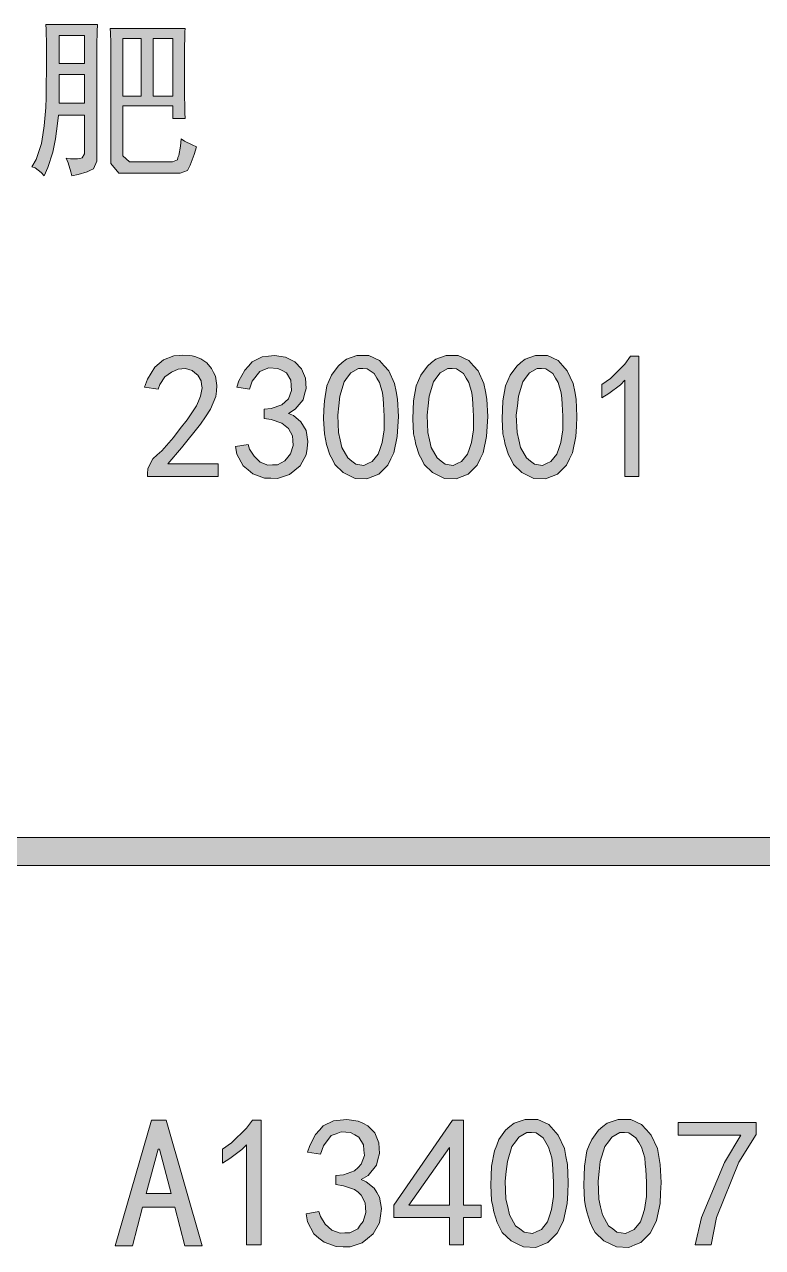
# Model space of a CAD drawing. Header units: millimetres. Extents: x -4415 to 173792, y -78716 to 47289.
# Drawn here: x 166171 to 168565, y 26733 to 30698 of the extents above; entities that cross this region are included whole.
import ezdxf

# ---------------------------------------------------------------- set-up
doc = ezdxf.new("R2010")
doc.units = ezdxf.units.MM

msp = doc.modelspace()

# ---------------------------------------------------------------- hatches: boundary and pattern name
h = msp.add_hatch(color=0)
h.paths.add_polyline_path([(166306.2, 30263.9), (166320.1, 30261.8), (166342.7, 30261.8), (166350.2, 30262.9), (166357.7, 30265), (166365.2, 30277.9), (166365.2, 30290.8), (166365.2, 30403.5), (166281.5, 30403.5), (166278.3, 30376.6), (166271.8, 30327.3), (166267.5, 30305.8), (166263.2, 30283.3), (166247.1, 30233.9), (166235.3, 30207), (166225.7, 30217.8), (166205.3, 30232.8), (166194.5, 30236), (166208.5, 30259.6), (166226.7, 30312.2), (166231, 30340.1), (166235.3, 30369.1), (166240.7, 30428.2), (166241.8, 30460.4), (166241.8, 30492.6), (166242.8, 30559.1), (166242.8, 30593.5), (166242.8, 30628.9), (166241.8, 30681.5), (166240.7, 30697.6), (166408.1, 30697.6), (166407.1, 30675.1), (166406, 30631.1), (166406, 30609.6), (166406, 30274.7), (166406, 30254.3), (166395.3, 30229.6), (166385.6, 30225.3), (166374.9, 30219.9), (166344.8, 30211.3), (166324.4, 30207), (166321.2, 30219.9), (166312.6, 30248.9)])
h.paths.add_polyline_path([(166365.2, 30442.1), (166365.2, 30535.5), (166283.6, 30535.5), (166283.6, 30442.1)])
h.paths.add_polyline_path([(166365.2, 30570.9), (166365.2, 30662.2), (166283.6, 30662.2), (166283.6, 30570.9)])
h = msp.add_hatch(color=0)
h.paths.add_polyline_path([(166692.6, 30684.7), (166691.6, 30674), (166690.5, 30605.3), (166690.5, 30546.3), (166690.5, 30487.2), (166691.6, 30411), (166692.6, 30392.7), (166651.8, 30392.7), (166651.8, 30433.5), (166489.7, 30433.5), (166489.7, 30290.8), (166489.7, 30271.4), (166511.2, 30252.1), (166532.7, 30252.1), (166639, 30252.1), (166650.8, 30252.1), (166666.9, 30258.6), (166669, 30266.1), (166672.2, 30272.5), (166677.6, 30302.6), (166679.7, 30327.3), (166690.5, 30319.8), (166715.2, 30307.9), (166729.1, 30301.5), (166721.6, 30275.7), (166708.7, 30241.4), (166704.4, 30232.8), (166700.1, 30224.2), (166676.5, 30215.6), (166657.2, 30215.6), (166502.6, 30215.6), (166476.9, 30215.6), (166451.1, 30246.8), (166451.1, 30276.8), (166451.1, 30619.3), (166451.1, 30638.6), (166450, 30670.8), (166448.9, 30684.7)])
h.paths.add_polyline_path([(166651.8, 30464.7), (166651.8, 30652.5), (166588.5, 30652.5), (166588.5, 30464.7)])
h.paths.add_polyline_path([(166549.9, 30464.7), (166549.9, 30652.5), (166489.7, 30652.5), (166489.7, 30464.7)])
h = msp.add_hatch(color=0)
h.dxf.hatch_style = 2
h.paths.add_polyline_path([(166570.2, 29240.9), (166571.3, 29258.1), (166587.4, 29289.2), (166601.4, 29302.1), (166616.4, 29316), (166654, 29359), (166676.5, 29388), (166699.1, 29415.9), (166729.1, 29461), (166735.6, 29477.1), (166742, 29493.2), (166747.4, 29520), (166745.2, 29530.7), (166744.2, 29542.5), (166733.4, 29560.8), (166723.8, 29568.3), (166715.2, 29575.8), (166693.7, 29582.3), (166681.9, 29581.2), (166670.1, 29580.1), (166647.5, 29570.5), (166636.8, 29562.9), (166626.1, 29555.4), (166610, 29530.7), (166604.6, 29515.7), (166560.6, 29522.1), (166570.2, 29547.9), (166593.9, 29586.6), (166607.8, 29598.4), (166621.8, 29610.2), (166655.1, 29623.1), (166674.4, 29624.1), (166685.1, 29625.2), (166705.5, 29624.1), (166715.2, 29623.1), (166723.8, 29620.9), (166743.1, 29613.4), (166752.7, 29606.9), (166762.4, 29600.5), (166777.4, 29582.3), (166783.9, 29569.4), (166790.3, 29557.6), (166794.6, 29527.5), (166793.5, 29509.3), (166791.4, 29492.1), (166774.2, 29450.2), (166758.1, 29425.5), (166742, 29401.9), (166680.8, 29325.7), (166635.7, 29273.1), (166798.9, 29273.1), (166798.9, 29232.3), (166570.2, 29232.3)])
h = msp.add_hatch(color=0)
h.dxf.hatch_style = 2
h.paths.add_polyline_path([(166855.8, 29330), (166896.6, 29336.4), (166900.9, 29321.4), (166915.9, 29297.8), (166925.6, 29288.1), (166935.2, 29278.5), (166961, 29268.8), (166976, 29269.9), (166992.1, 29269.9), (167015.7, 29282.8), (167025.4, 29294.6), (167034, 29306.4), (167042.6, 29333.2), (167041.5, 29349.3), (167040.4, 29364.3), (167027.6, 29388), (167016.8, 29396.5), (167006.1, 29405.1), (166971.7, 29416.9), (166948.1, 29420.2), (166948.1, 29450.2), (166971.7, 29452.4), (167006.1, 29464.2), (167016.8, 29474.9), (167027.6, 29484.6), (167037.2, 29511.4), (167036.1, 29527.5), (167035.1, 29544.7), (167021.1, 29568.3), (167007.2, 29575.8), (166993.2, 29582.3), (166964.2, 29584.4), (166949.2, 29579), (166934.2, 29572.6), (166909.5, 29541.5), (166900.9, 29515.7), (166860.1, 29522.1), (166866.5, 29542.5), (166885.9, 29576.9), (166897.7, 29589.8), (166909.5, 29603.7), (166941.7, 29619.8), (166962.1, 29622), (166982.5, 29624.1), (167017.9, 29618.8), (167032.9, 29611.2), (167048, 29603.7), (167069.4, 29581.2), (167075.9, 29566.2), (167082.3, 29551.1), (167084.5, 29517.8), (167079.1, 29499.6), (167074.8, 29481.3), (167049, 29450.2), (167027.6, 29436.3), (167043.7, 29429.8), (167067.3, 29409.4), (167075.9, 29395.5), (167084.5, 29381.5), (167089.8, 29346.1), (167087.7, 29323.5), (167084.5, 29302.1), (167065.1, 29266.7), (167048, 29252.7), (167030.8, 29238.7), (166992.1, 29225.9), (166970.7, 29226.9), (166949.2, 29226.9), (166911.6, 29240.9), (166896.6, 29253.8), (166880.5, 29266.7), (166860.1, 29305.3)])
h = msp.add_hatch(color=0)
h.paths.add_polyline_path([(167142.4, 29448.1), (167144.6, 29478.1), (167152.1, 29526.4), (167159.6, 29543.6), (167167.1, 29560.8), (167188.6, 29589.8), (167201.5, 29601.6), (167215.4, 29612.3), (167248.7, 29624.1), (167269.1, 29624.1), (167288.4, 29624.1), (167322.8, 29608), (167337.8, 29590.8), (167352.8, 29574.7), (167371.1, 29534), (167376.4, 29508.2), (167380.7, 29483.5), (167384, 29426.6), (167381.8, 29394.4), (167379.7, 29362.2), (167368.9, 29309.6), (167359.3, 29289.2), (167349.6, 29268.8), (167320.6, 29239.8), (167301.3, 29232.3), (167282, 29224.8), (167243.3, 29225.9), (167224, 29235.5), (167204.7, 29245.2), (167177.8, 29270.9), (167170.3, 29287), (167161.7, 29302.1), (167151, 29336.4), (167147.8, 29353.6), (167144.6, 29370.8), (167141.3, 29419.1)])
h.paths.add_polyline_path([(167190.7, 29462), (167187.5, 29430.9), (167189.7, 29375.1), (167195, 29351.5), (167200.4, 29326.8), (167219.7, 29292.4), (167232.6, 29281.7), (167245.5, 29272), (167272.3, 29267.7), (167285.2, 29274.2), (167299.2, 29280.6), (167318.5, 29305.3), (167324.9, 29323.5), (167331.4, 29342.9), (167337.8, 29383.7), (167337.8, 29405.1), (167337.8, 29427.7), (167335.6, 29467.4), (167334.6, 29485.6), (167332.4, 29503.9), (167322.8, 29537.2), (167314.2, 29551.1), (167305.6, 29566.2), (167283, 29581.2), (167269.1, 29582.3), (167254.1, 29582.3), (167229.4, 29568.3), (167218.6, 29554.3), (167207.9, 29539.3), (167193.9, 29493.2)])
h = msp.add_hatch(color=0)
h.paths.add_polyline_path([(167432.3, 29448.1), (167433.3, 29478.1), (167441.9, 29526.4), (167449.4, 29543.6), (167457, 29560.8), (167478.4, 29589.8), (167491.3, 29601.6), (167505.3, 29612.3), (167538.5, 29624.1), (167557.9, 29624.1), (167578.3, 29624.1), (167612.6, 29608), (167627.6, 29590.8), (167642.7, 29574.7), (167660.9, 29534), (167666.3, 29508.2), (167670.6, 29483.5), (167673.8, 29426.6), (167671.7, 29394.4), (167669.5, 29362.2), (167658.8, 29309.6), (167649.1, 29289.2), (167639.4, 29268.8), (167610.5, 29239.8), (167591.1, 29232.3), (167571.8, 29224.8), (167533.2, 29225.9), (167513.8, 29235.5), (167494.5, 29245.2), (167467.7, 29270.9), (167460.2, 29287), (167451.6, 29302.1), (167440.9, 29336.4), (167437.6, 29353.6), (167433.3, 29370.8), (167431.2, 29419.1)])
h.paths.add_polyline_path([(167480.6, 29462), (167477.4, 29430.9), (167479.5, 29375.1), (167484.9, 29351.5), (167490.2, 29326.8), (167509.6, 29292.4), (167522.4, 29281.7), (167535.3, 29272), (167562.2, 29267.7), (167575, 29274.2), (167589, 29280.6), (167608.3, 29305.3), (167614.8, 29323.5), (167621.2, 29342.9), (167627.6, 29383.7), (167627.6, 29405.1), (167627.6, 29427.7), (167625.5, 29467.4), (167624.4, 29485.6), (167622.3, 29503.9), (167612.6, 29537.2), (167604, 29551.1), (167595.4, 29566.2), (167572.9, 29581.2), (167557.9, 29582.3), (167543.9, 29582.3), (167519.2, 29568.3), (167508.5, 29554.3), (167497.7, 29539.3), (167483.8, 29493.2)])
h = msp.add_hatch(color=0)
h.paths.add_polyline_path([(167722.1, 29448.1), (167723.2, 29478.1), (167731.8, 29526.4), (167739.3, 29543.6), (167746.8, 29560.8), (167768.3, 29589.8), (167781.2, 29601.6), (167795.1, 29612.3), (167828.4, 29624.1), (167847.7, 29624.1), (167868.1, 29624.1), (167902.5, 29608), (167917.5, 29590.8), (167931.4, 29574.7), (167950.8, 29534), (167956.1, 29508.2), (167960.4, 29483.5), (167962.6, 29426.6), (167961.5, 29394.4), (167959.4, 29362.2), (167948.6, 29309.6), (167939, 29289.2), (167929.3, 29268.8), (167900.3, 29239.8), (167881, 29232.3), (167861.7, 29224.8), (167823, 29225.9), (167803.7, 29235.5), (167784.4, 29245.2), (167757.5, 29270.9), (167750, 29287), (167741.4, 29302.1), (167730.7, 29336.4), (167727.5, 29353.6), (167723.2, 29370.8), (167721, 29419.1)])
h.paths.add_polyline_path([(167770.4, 29462), (167766.1, 29430.9), (167769.3, 29375.1), (167774.7, 29351.5), (167780.1, 29326.8), (167799.4, 29292.4), (167812.3, 29281.7), (167825.2, 29272), (167852, 29267.7), (167864.9, 29274.2), (167878.8, 29280.6), (167898.2, 29305.3), (167904.6, 29323.5), (167911, 29342.9), (167917.5, 29383.7), (167917.5, 29405.1), (167917.5, 29427.7), (167915.3, 29467.4), (167914.3, 29485.6), (167912.1, 29503.9), (167902.5, 29537.2), (167893.9, 29551.1), (167885.3, 29566.2), (167862.7, 29581.2), (167847.7, 29582.3), (167833.8, 29582.3), (167809.1, 29568.3), (167798.3, 29554.3), (167787.6, 29539.3), (167773.6, 29493.2)])
h = msp.add_hatch(color=0)
h.dxf.hatch_style = 2
h.paths.add_polyline_path([(168118.2, 29544.7), (168104.3, 29529.7), (168066.7, 29501.7), (168044.2, 29487.8), (168044.2, 29530.7), (168072.1, 29550.1), (168118.2, 29596.2), (168136.5, 29622), (168164.4, 29622), (168164.4, 29232.3), (168118.2, 29232.3)])
h = msp.add_hatch(color=0)
h.dxf.hatch_style = 2
h.paths.add_polyline_path([(170791.2, 28062.2), (170791.2, 27972), (160328.9, 27972), (160328.9, 28062.2)])
h = msp.add_hatch(color=0)
h.paths.add_polyline_path([(166747.4, 26738.6), (166691.6, 26738.6), (166658.3, 26864.2), (166554.1, 26864.2), (166521.9, 26738.6), (166465, 26738.6), (166583.1, 27146.5), (166630.4, 27146.5)])
h.paths.add_polyline_path([(166646.5, 26908.2), (166608.9, 27052), (166604.6, 27052), (166566, 26908.2)])
h = msp.add_hatch(color=0)
h.dxf.hatch_style = 2
h.paths.add_polyline_path([(166891.2, 27066), (166876.2, 27051), (166837.5, 27022), (166813.9, 27006.9), (166813.9, 27052), (166842.9, 27072.4), (166891.2, 27119.7), (166910.5, 27146.5), (166938.5, 27146.5), (166938.5, 26741.8), (166891.2, 26741.8)])
h = msp.add_hatch(color=0)
h.dxf.hatch_style = 2
h.paths.add_polyline_path([(167084.5, 26842.7), (167126.3, 26850.2), (167131.7, 26834.1), (167146.7, 26809.4), (167157.4, 26798.7), (167168.2, 26789), (167195, 26779.4), (167210.1, 26780.4), (167226.2, 26780.4), (167251.9, 26793.3), (167260.5, 26806.2), (167270.2, 26818), (167278.8, 26847), (167277.7, 26863.1), (167276.6, 26878.1), (167263.7, 26902.8), (167253, 26912.5), (167241.2, 26921.1), (167205.8, 26932.9), (167181.1, 26937.2), (167181.1, 26967.2), (167205.8, 26969.4), (167241.2, 26982.3), (167253, 26993), (167263.7, 27003.7), (167274.5, 27031.6), (167272.3, 27048.8), (167271.2, 27066), (167256.2, 27090.7), (167242.3, 27098.2), (167228.3, 27105.7), (167198.2, 27107.8), (167182.1, 27101.4), (167166, 27096), (167141.3, 27062.8), (167131.7, 27035.9), (167088.7, 27042.4), (167096.3, 27063.8), (167115.6, 27099.3), (167128.5, 27113.2), (167140.3, 27127.2), (167173.6, 27144.3), (167195, 27146.5), (167216.5, 27148.6), (167253, 27143.3), (167269.1, 27135.8), (167285.2, 27128.2), (167307.7, 27104.6), (167314.2, 27088.5), (167320.6, 27072.4), (167322.8, 27038.1), (167317.4, 27018.7), (167313.1, 27000.5), (167286.3, 26967.2), (167263.7, 26953.3), (167279.8, 26945.8), (167305.6, 26925.4), (167314.2, 26911.4), (167322.8, 26896.4), (167329.2, 26859.9), (167326, 26836.3), (167322.8, 26813.7), (167302.4, 26777.2), (167284.1, 26762.2), (167266.9, 26748.2), (167227.2, 26735.3), (167204.7, 26735.3), (167182.1, 26736.4), (167143.5, 26750.4), (167126.3, 26763.3), (167110.2, 26777.2), (167088.7, 26816.9)])
h = msp.add_hatch(color=0)
h.paths.add_polyline_path([(167550.3, 26830.9), (167368.9, 26830.9), (167368.9, 26870.6), (167560, 27146.5), (167595.4, 27146.5), (167595.4, 26870.6), (167652.3, 26870.6), (167652.3, 26830.9), (167595.4, 26830.9), (167595.4, 26741.8), (167550.3, 26741.8)])
h.paths.add_polyline_path([(167550.3, 26870.6), (167550.3, 27057.4), (167418.3, 26870.6)])
h = msp.add_hatch(color=0)
h.paths.add_polyline_path([(167684.5, 26966.1), (167685.6, 26997.3), (167695.3, 27046.7), (167702.8, 27064.9), (167710.3, 27083.2), (167731.8, 27113.2), (167745.7, 27125), (167759.7, 27136.8), (167795.1, 27148.6), (167815.5, 27148.6), (167835.9, 27148.6), (167872.4, 27131.5), (167887.4, 27114.3), (167902.5, 27097.1), (167922.9, 27054.2), (167927.1, 27028.4), (167932.5, 27002.6), (167934.7, 26943.6), (167933.6, 26909.3), (167931.4, 26876), (167919.6, 26821.2), (167910, 26799.8), (167899.2, 26779.4), (167869.2, 26749.3), (167849.9, 26741.8), (167829.5, 26733.2), (167789.7, 26735.3), (167769.3, 26745), (167750, 26754.7), (167721, 26781.5), (167713.5, 26797.6), (167704.9, 26814.8), (167693.1, 26849.1), (167689.9, 26867.4), (167685.6, 26885.6), (167683.5, 26935)])
h.paths.add_polyline_path([(167733.9, 26980.1), (167730.7, 26947.9), (167732.8, 26889.9), (167739.3, 26865.2), (167744.7, 26839.5), (167764, 26804), (167777.9, 26793.3), (167791.9, 26782.6), (167818.7, 26778.3), (167832.7, 26784.7), (167847.7, 26791.2), (167868.1, 26816.9), (167874.5, 26836.3), (167881, 26856.7), (167887.4, 26898.5), (167887.4, 26921.1), (167887.4, 26944.7), (167885.3, 26986.5), (167884.2, 27004.8), (167882.1, 27024.1), (167871.3, 27058.5), (167862.7, 27073.5), (167854.1, 27088.5), (167830.5, 27104.6), (167815.5, 27105.7), (167800.5, 27105.7), (167774.7, 27090.7), (167764, 27075.6), (167752.2, 27060.6), (167738.2, 27012.3)])
h = msp.add_hatch(color=0)
h.paths.add_polyline_path([(167986.2, 26966.1), (167987.3, 26997.3), (167995.8, 27046.7), (168003.4, 27064.9), (168012, 27083.2), (168033.4, 27113.2), (168047.4, 27125), (168061.3, 27136.8), (168096.8, 27148.6), (168117.2, 27148.6), (168137.6, 27148.6), (168173, 27131.5), (168189.1, 27114.3), (168204.1, 27097.1), (168224.5, 27054.2), (168228.8, 27028.4), (168233.1, 27002.6), (168236.3, 26943.6), (168234.2, 26909.3), (168233.1, 26876), (168221.3, 26821.2), (168211.6, 26799.8), (168200.9, 26779.4), (168170.8, 26749.3), (168151.5, 26741.8), (168131.1, 26733.2), (168091.4, 26735.3), (168071, 26745), (168050.6, 26754.7), (168022.7, 26781.5), (168014.1, 26797.6), (168006.6, 26814.8), (167994.8, 26849.1), (167990.5, 26867.4), (167987.3, 26885.6), (167985.1, 26935)])
h.paths.add_polyline_path([(168035.6, 26980.1), (168032.3, 26947.9), (168034.5, 26889.9), (168039.9, 26865.2), (168046.3, 26839.5), (168065.6, 26804), (168079.6, 26793.3), (168092.5, 26782.6), (168120.4, 26778.3), (168134.3, 26784.7), (168148.3, 26791.2), (168169.8, 26816.9), (168176.2, 26836.3), (168182.6, 26856.7), (168189.1, 26898.5), (168189.1, 26921.1), (168189.1, 26944.7), (168186.9, 26986.5), (168184.8, 27004.8), (168183.7, 27024.1), (168173, 27058.5), (168164.4, 27073.5), (168154.7, 27088.5), (168131.1, 27104.6), (168117.2, 27105.7), (168102.1, 27105.7), (168076.4, 27090.7), (168065.6, 27075.6), (168053.8, 27060.6), (168038.8, 27012.3)])
h = msp.add_hatch(color=0)
h.dxf.hatch_style = 2
h.paths.add_polyline_path([(168346.9, 26741.8), (168367.3, 26830.9), (168441.4, 27009.1), (168495, 27097.1), (168292.1, 27097.1), (168292.1, 27139), (168544.4, 27139), (168544.4, 27099.3), (168488.6, 27010.2), (168415.6, 26830.9), (168398.4, 26741.8)])

# ---------------------------------------------------------------- linework, layer by layer
at = {"color": 0, "lineweight": 0}
for points in [[(166306.2, 30263.9), (166320.1, 30261.8), (166342.7, 30261.8), (166350.2, 30262.9), (166357.7, 30265), (166365.2, 30277.9), (166365.2, 30290.8), (166365.2, 30403.5), (166281.5, 30403.5), (166278.3, 30376.6), (166271.8, 30327.3), (166267.5, 30305.8), (166263.2, 30283.3), (166247.1, 30233.9), (166235.3, 30207), (166225.7, 30217.8), (166205.3, 30232.8), (166194.5, 30236), (166208.5, 30259.6), (166226.7, 30312.2), (166231, 30340.1), (166235.3, 30369.1), (166240.7, 30428.2), (166241.8, 30460.4), (166241.8, 30492.6), (166242.8, 30559.1), (166242.8, 30593.5), (166242.8, 30628.9), (166241.8, 30681.5), (166240.7, 30697.6), (166408.1, 30697.6), (166407.1, 30675.1), (166406, 30631.1), (166406, 30609.6), (166406, 30274.7), (166406, 30254.3), (166395.3, 30229.6), (166385.6, 30225.3), (166374.9, 30219.9), (166344.8, 30211.3), (166324.4, 30207), (166321.2, 30219.9), (166312.6, 30248.9)], [(166692.6, 30684.7), (166691.6, 30674), (166690.5, 30605.3), (166690.5, 30546.3), (166690.5, 30487.2), (166691.6, 30411), (166692.6, 30392.7), (166651.8, 30392.7), (166651.8, 30433.5), (166489.7, 30433.5), (166489.7, 30290.8), (166489.7, 30271.4), (166511.2, 30252.1), (166532.7, 30252.1), (166639, 30252.1), (166650.8, 30252.1), (166666.9, 30258.6), (166669, 30266.1), (166672.2, 30272.5), (166677.6, 30302.6), (166679.7, 30327.3), (166690.5, 30319.8), (166715.2, 30307.9), (166729.1, 30301.5), (166721.6, 30275.7), (166708.7, 30241.4), (166704.4, 30232.8), (166700.1, 30224.2), (166676.5, 30215.6), (166657.2, 30215.6), (166502.6, 30215.6), (166476.9, 30215.6), (166451.1, 30246.8), (166451.1, 30276.8), (166451.1, 30619.3), (166451.1, 30638.6), (166450, 30670.8), (166448.9, 30684.7)], [(166365.2, 30570.9), (166365.2, 30662.2), (166283.6, 30662.2), (166283.6, 30570.9)], [(166549.9, 30464.7), (166549.9, 30652.5), (166489.7, 30652.5), (166489.7, 30464.7)], [(166651.8, 30464.7), (166651.8, 30652.5), (166588.5, 30652.5), (166588.5, 30464.7)], [(166365.2, 30442.1), (166365.2, 30535.5), (166283.6, 30535.5), (166283.6, 30442.1)], [(166570.2, 29240.9), (166571.3, 29258.1), (166587.4, 29289.2), (166601.4, 29302.1), (166616.4, 29316), (166654, 29359), (166676.5, 29388), (166699.1, 29415.9), (166729.1, 29461), (166735.6, 29477.1), (166742, 29493.2), (166747.4, 29520), (166745.2, 29530.7), (166744.2, 29542.5), (166733.4, 29560.8), (166723.8, 29568.3), (166715.2, 29575.8), (166693.7, 29582.3), (166681.9, 29581.2), (166670.1, 29580.1), (166647.5, 29570.5), (166636.8, 29562.9), (166626.1, 29555.4), (166610, 29530.7), (166604.6, 29515.7), (166560.6, 29522.1), (166570.2, 29547.9), (166593.9, 29586.6), (166607.8, 29598.4), (166621.8, 29610.2), (166655.1, 29623.1), (166674.4, 29624.1), (166685.1, 29625.2), (166705.5, 29624.1), (166715.2, 29623.1), (166723.8, 29620.9), (166743.1, 29613.4), (166752.7, 29606.9), (166762.4, 29600.5), (166777.4, 29582.3), (166783.9, 29569.4), (166790.3, 29557.6), (166794.6, 29527.5), (166793.5, 29509.3), (166791.4, 29492.1), (166774.2, 29450.2), (166758.1, 29425.5), (166742, 29401.9), (166680.8, 29325.7), (166635.7, 29273.1), (166798.9, 29273.1), (166798.9, 29232.3), (166570.2, 29232.3)], [(166855.8, 29330), (166896.6, 29336.4), (166900.9, 29321.4), (166915.9, 29297.8), (166925.6, 29288.1), (166935.2, 29278.5), (166961, 29268.8), (166976, 29269.9), (166992.1, 29269.9), (167015.7, 29282.8), (167025.4, 29294.6), (167034, 29306.4), (167042.6, 29333.2), (167041.5, 29349.3), (167040.4, 29364.3), (167027.6, 29388), (167016.8, 29396.5), (167006.1, 29405.1), (166971.7, 29416.9), (166948.1, 29420.2), (166948.1, 29450.2), (166971.7, 29452.4), (167006.1, 29464.2), (167016.8, 29474.9), (167027.6, 29484.6), (167037.2, 29511.4), (167036.1, 29527.5), (167035.1, 29544.7), (167021.1, 29568.3), (167007.2, 29575.8), (166993.2, 29582.3), (166964.2, 29584.4), (166949.2, 29579), (166934.2, 29572.6), (166909.5, 29541.5), (166900.9, 29515.7), (166860.1, 29522.1), (166866.5, 29542.5), (166885.9, 29576.9), (166897.7, 29589.8), (166909.5, 29603.7), (166941.7, 29619.8), (166962.1, 29622), (166982.5, 29624.1), (167017.9, 29618.8), (167032.9, 29611.2), (167048, 29603.7), (167069.4, 29581.2), (167075.9, 29566.2), (167082.3, 29551.1), (167084.5, 29517.8), (167079.1, 29499.6), (167074.8, 29481.3), (167049, 29450.2), (167027.6, 29436.3), (167043.7, 29429.8), (167067.3, 29409.4), (167075.9, 29395.5), (167084.5, 29381.5), (167089.8, 29346.1), (167087.7, 29323.5), (167084.5, 29302.1), (167065.1, 29266.7), (167048, 29252.7), (167030.8, 29238.7), (166992.1, 29225.9), (166970.7, 29226.9), (166949.2, 29226.9), (166911.6, 29240.9), (166896.6, 29253.8), (166880.5, 29266.7), (166860.1, 29305.3)], [(167142.4, 29448.1), (167144.6, 29478.1), (167152.1, 29526.4), (167159.6, 29543.6), (167167.1, 29560.8), (167188.6, 29589.8), (167201.5, 29601.6), (167215.4, 29612.3), (167248.7, 29624.1), (167269.1, 29624.1), (167288.4, 29624.1), (167322.8, 29608), (167337.8, 29590.8), (167352.8, 29574.7), (167371.1, 29534), (167376.4, 29508.2), (167380.7, 29483.5), (167384, 29426.6), (167381.8, 29394.4), (167379.7, 29362.2), (167368.9, 29309.6), (167359.3, 29289.2), (167349.6, 29268.8), (167320.6, 29239.8), (167301.3, 29232.3), (167282, 29224.8), (167243.3, 29225.9), (167224, 29235.5), (167204.7, 29245.2), (167177.8, 29270.9), (167170.3, 29287), (167161.7, 29302.1), (167151, 29336.4), (167147.8, 29353.6), (167144.6, 29370.8), (167141.3, 29419.1)], [(167432.3, 29448.1), (167433.3, 29478.1), (167441.9, 29526.4), (167449.4, 29543.6), (167457, 29560.8), (167478.4, 29589.8), (167491.3, 29601.6), (167505.3, 29612.3), (167538.5, 29624.1), (167557.9, 29624.1), (167578.3, 29624.1), (167612.6, 29608), (167627.6, 29590.8), (167642.7, 29574.7), (167660.9, 29534), (167666.3, 29508.2), (167670.6, 29483.5), (167673.8, 29426.6), (167671.7, 29394.4), (167669.5, 29362.2), (167658.8, 29309.6), (167649.1, 29289.2), (167639.4, 29268.8), (167610.5, 29239.8), (167591.1, 29232.3), (167571.8, 29224.8), (167533.2, 29225.9), (167513.8, 29235.5), (167494.5, 29245.2), (167467.7, 29270.9), (167460.2, 29287), (167451.6, 29302.1), (167440.9, 29336.4), (167437.6, 29353.6), (167433.3, 29370.8), (167431.2, 29419.1)], [(167722.1, 29448.1), (167723.2, 29478.1), (167731.8, 29526.4), (167739.3, 29543.6), (167746.8, 29560.8), (167768.3, 29589.8), (167781.2, 29601.6), (167795.1, 29612.3), (167828.4, 29624.1), (167847.7, 29624.1), (167868.1, 29624.1), (167902.5, 29608), (167917.5, 29590.8), (167931.4, 29574.7), (167950.8, 29534), (167956.1, 29508.2), (167960.4, 29483.5), (167962.6, 29426.6), (167961.5, 29394.4), (167959.4, 29362.2), (167948.6, 29309.6), (167939, 29289.2), (167929.3, 29268.8), (167900.3, 29239.8), (167881, 29232.3), (167861.7, 29224.8), (167823, 29225.9), (167803.7, 29235.5), (167784.4, 29245.2), (167757.5, 29270.9), (167750, 29287), (167741.4, 29302.1), (167730.7, 29336.4), (167727.5, 29353.6), (167723.2, 29370.8), (167721, 29419.1)], [(168118.2, 29544.7), (168104.3, 29529.7), (168066.7, 29501.7), (168044.2, 29487.8), (168044.2, 29530.7), (168072.1, 29550.1), (168118.2, 29596.2), (168136.5, 29622), (168164.4, 29622), (168164.4, 29232.3), (168118.2, 29232.3)], [(167190.7, 29462), (167187.5, 29430.9), (167189.7, 29375.1), (167195, 29351.5), (167200.4, 29326.8), (167219.7, 29292.4), (167232.6, 29281.7), (167245.5, 29272), (167272.3, 29267.7), (167285.2, 29274.2), (167299.2, 29280.6), (167318.5, 29305.3), (167324.9, 29323.5), (167331.4, 29342.9), (167337.8, 29383.7), (167337.8, 29405.1), (167337.8, 29427.7), (167335.6, 29467.4), (167334.6, 29485.6), (167332.4, 29503.9), (167322.8, 29537.2), (167314.2, 29551.1), (167305.6, 29566.2), (167283, 29581.2), (167269.1, 29582.3), (167254.1, 29582.3), (167229.4, 29568.3), (167218.6, 29554.3), (167207.9, 29539.3), (167193.9, 29493.2)], [(167480.6, 29462), (167477.4, 29430.9), (167479.5, 29375.1), (167484.9, 29351.5), (167490.2, 29326.8), (167509.6, 29292.4), (167522.4, 29281.7), (167535.3, 29272), (167562.2, 29267.7), (167575, 29274.2), (167589, 29280.6), (167608.3, 29305.3), (167614.8, 29323.5), (167621.2, 29342.9), (167627.6, 29383.7), (167627.6, 29405.1), (167627.6, 29427.7), (167625.5, 29467.4), (167624.4, 29485.6), (167622.3, 29503.9), (167612.6, 29537.2), (167604, 29551.1), (167595.4, 29566.2), (167572.9, 29581.2), (167557.9, 29582.3), (167543.9, 29582.3), (167519.2, 29568.3), (167508.5, 29554.3), (167497.7, 29539.3), (167483.8, 29493.2)], [(167770.4, 29462), (167766.1, 29430.9), (167769.3, 29375.1), (167774.7, 29351.5), (167780.1, 29326.8), (167799.4, 29292.4), (167812.3, 29281.7), (167825.2, 29272), (167852, 29267.7), (167864.9, 29274.2), (167878.8, 29280.6), (167898.2, 29305.3), (167904.6, 29323.5), (167911, 29342.9), (167917.5, 29383.7), (167917.5, 29405.1), (167917.5, 29427.7), (167915.3, 29467.4), (167914.3, 29485.6), (167912.1, 29503.9), (167902.5, 29537.2), (167893.9, 29551.1), (167885.3, 29566.2), (167862.7, 29581.2), (167847.7, 29582.3), (167833.8, 29582.3), (167809.1, 29568.3), (167798.3, 29554.3), (167787.6, 29539.3), (167773.6, 29493.2)], [(170791.2, 28062.2), (170791.2, 27972), (160328.9, 27972), (160328.9, 28062.2)], [(166747.4, 26738.6), (166691.6, 26738.6), (166658.3, 26864.2), (166554.1, 26864.2), (166521.9, 26738.6), (166465, 26738.6), (166583.1, 27146.5), (166630.4, 27146.5)], [(166891.2, 27066), (166876.2, 27051), (166837.5, 27022), (166813.9, 27006.9), (166813.9, 27052), (166842.9, 27072.4), (166891.2, 27119.7), (166910.5, 27146.5), (166938.5, 27146.5), (166938.5, 26741.8), (166891.2, 26741.8)], [(167084.5, 26842.7), (167126.3, 26850.2), (167131.7, 26834.1), (167146.7, 26809.4), (167157.4, 26798.7), (167168.2, 26789), (167195, 26779.4), (167210.1, 26780.4), (167226.2, 26780.4), (167251.9, 26793.3), (167260.5, 26806.2), (167270.2, 26818), (167278.8, 26847), (167277.7, 26863.1), (167276.6, 26878.1), (167263.7, 26902.8), (167253, 26912.5), (167241.2, 26921.1), (167205.8, 26932.9), (167181.1, 26937.2), (167181.1, 26967.2), (167205.8, 26969.4), (167241.2, 26982.3), (167253, 26993), (167263.7, 27003.7), (167274.5, 27031.6), (167272.3, 27048.8), (167271.2, 27066), (167256.2, 27090.7), (167242.3, 27098.2), (167228.3, 27105.7), (167198.2, 27107.8), (167182.1, 27101.4), (167166, 27096), (167141.3, 27062.8), (167131.7, 27035.9), (167088.7, 27042.4), (167096.3, 27063.8), (167115.6, 27099.3), (167128.5, 27113.2), (167140.3, 27127.2), (167173.6, 27144.3), (167195, 27146.5), (167216.5, 27148.6), (167253, 27143.3), (167269.1, 27135.8), (167285.2, 27128.2), (167307.7, 27104.6), (167314.2, 27088.5), (167320.6, 27072.4), (167322.8, 27038.1), (167317.4, 27018.7), (167313.1, 27000.5), (167286.3, 26967.2), (167263.7, 26953.3), (167279.8, 26945.8), (167305.6, 26925.4), (167314.2, 26911.4), (167322.8, 26896.4), (167329.2, 26859.9), (167326, 26836.3), (167322.8, 26813.7), (167302.4, 26777.2), (167284.1, 26762.2), (167266.9, 26748.2), (167227.2, 26735.3), (167204.7, 26735.3), (167182.1, 26736.4), (167143.5, 26750.4), (167126.3, 26763.3), (167110.2, 26777.2), (167088.7, 26816.9)], [(167550.3, 26830.9), (167368.9, 26830.9), (167368.9, 26870.6), (167560, 27146.5), (167595.4, 27146.5), (167595.4, 26870.6), (167652.3, 26870.6), (167652.3, 26830.9), (167595.4, 26830.9), (167595.4, 26741.8), (167550.3, 26741.8)], [(167684.5, 26966.1), (167685.6, 26997.3), (167695.3, 27046.7), (167702.8, 27064.9), (167710.3, 27083.2), (167731.8, 27113.2), (167745.7, 27125), (167759.7, 27136.8), (167795.1, 27148.6), (167815.5, 27148.6), (167835.9, 27148.6), (167872.4, 27131.5), (167887.4, 27114.3), (167902.5, 27097.1), (167922.9, 27054.2), (167927.1, 27028.4), (167932.5, 27002.6), (167934.7, 26943.6), (167933.6, 26909.3), (167931.4, 26876), (167919.6, 26821.2), (167910, 26799.8), (167899.2, 26779.4), (167869.2, 26749.3), (167849.9, 26741.8), (167829.5, 26733.2), (167789.7, 26735.3), (167769.3, 26745), (167750, 26754.7), (167721, 26781.5), (167713.5, 26797.6), (167704.9, 26814.8), (167693.1, 26849.1), (167689.9, 26867.4), (167685.6, 26885.6), (167683.5, 26935)], [(167986.2, 26966.1), (167987.3, 26997.3), (167995.8, 27046.7), (168003.4, 27064.9), (168012, 27083.2), (168033.4, 27113.2), (168047.4, 27125), (168061.3, 27136.8), (168096.8, 27148.6), (168117.2, 27148.6), (168137.6, 27148.6), (168173, 27131.5), (168189.1, 27114.3), (168204.1, 27097.1), (168224.5, 27054.2), (168228.8, 27028.4), (168233.1, 27002.6), (168236.3, 26943.6), (168234.2, 26909.3), (168233.1, 26876), (168221.3, 26821.2), (168211.6, 26799.8), (168200.9, 26779.4), (168170.8, 26749.3), (168151.5, 26741.8), (168131.1, 26733.2), (168091.4, 26735.3), (168071, 26745), (168050.6, 26754.7), (168022.7, 26781.5), (168014.1, 26797.6), (168006.6, 26814.8), (167994.8, 26849.1), (167990.5, 26867.4), (167987.3, 26885.6), (167985.1, 26935)], [(168346.9, 26741.8), (168367.3, 26830.9), (168441.4, 27009.1), (168495, 27097.1), (168292.1, 27097.1), (168292.1, 27139), (168544.4, 27139), (168544.4, 27099.3), (168488.6, 27010.2), (168415.6, 26830.9), (168398.4, 26741.8)], [(167733.9, 26980.1), (167730.7, 26947.9), (167732.8, 26889.9), (167739.3, 26865.2), (167744.7, 26839.5), (167764, 26804), (167777.9, 26793.3), (167791.9, 26782.6), (167818.7, 26778.3), (167832.7, 26784.7), (167847.7, 26791.2), (167868.1, 26816.9), (167874.5, 26836.3), (167881, 26856.7), (167887.4, 26898.5), (167887.4, 26921.1), (167887.4, 26944.7), (167885.3, 26986.5), (167884.2, 27004.8), (167882.1, 27024.1), (167871.3, 27058.5), (167862.7, 27073.5), (167854.1, 27088.5), (167830.5, 27104.6), (167815.5, 27105.7), (167800.5, 27105.7), (167774.7, 27090.7), (167764, 27075.6), (167752.2, 27060.6), (167738.2, 27012.3)], [(168035.6, 26980.1), (168032.3, 26947.9), (168034.5, 26889.9), (168039.9, 26865.2), (168046.3, 26839.5), (168065.6, 26804), (168079.6, 26793.3), (168092.5, 26782.6), (168120.4, 26778.3), (168134.3, 26784.7), (168148.3, 26791.2), (168169.8, 26816.9), (168176.2, 26836.3), (168182.6, 26856.7), (168189.1, 26898.5), (168189.1, 26921.1), (168189.1, 26944.7), (168186.9, 26986.5), (168184.8, 27004.8), (168183.7, 27024.1), (168173, 27058.5), (168164.4, 27073.5), (168154.7, 27088.5), (168131.1, 27104.6), (168117.2, 27105.7), (168102.1, 27105.7), (168076.4, 27090.7), (168065.6, 27075.6), (168053.8, 27060.6), (168038.8, 27012.3)], [(166646.5, 26908.2), (166608.9, 27052), (166604.6, 27052), (166566, 26908.2)], [(167550.3, 26870.6), (167550.3, 27057.4), (167418.3, 26870.6)]]:
    msp.add_lwpolyline(points, close=True, dxfattribs=at)

doc.saveas('drawing.dxf')
